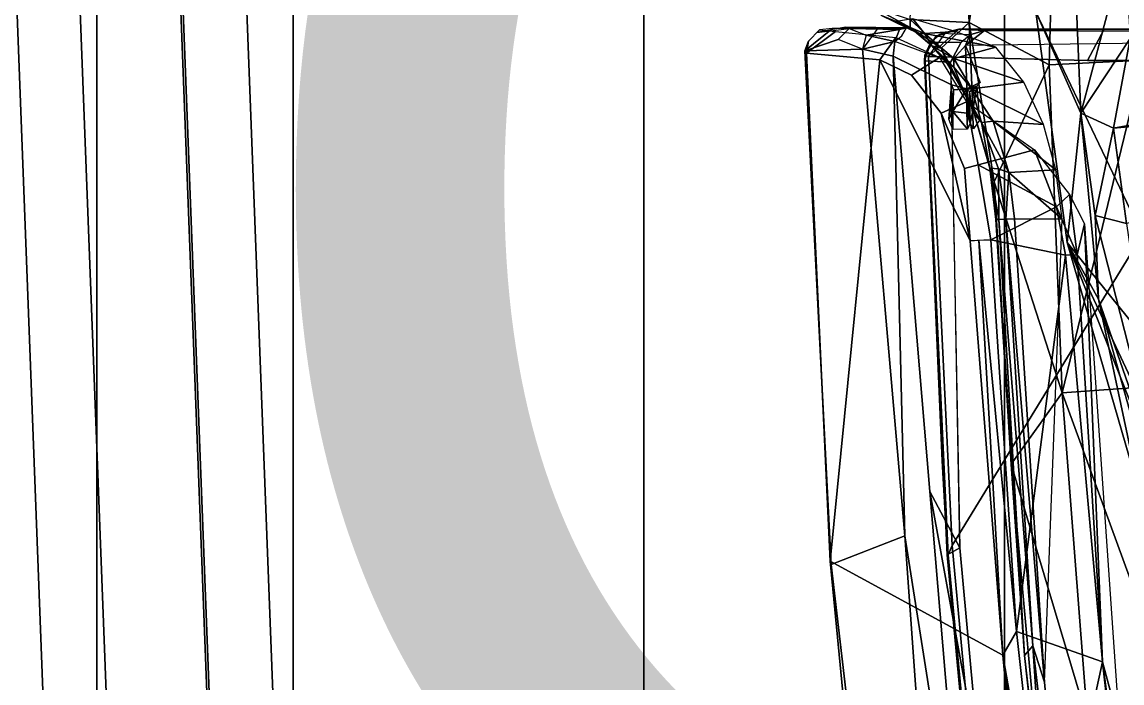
# Model space of a CAD drawing. Header units: inches. Extents: x -15.6 to 12, y -13.7 to 13.7.
# Drawn here: x -6.215 to -4.819, y -1.618 to -0.779 of the extents above; entities that cross this region are included whole.
import ezdxf

# ---------------------------------------------------------------- set-up
doc = ezdxf.new("R2010")
doc.units = ezdxf.units.IN
doc.header["$MEASUREMENT"] = 0
for name, color, linetype in [('SEAT-CHASSIS', 5, 'Continuous'), ('SEAT-FABRIC', 5, 'Continuous'), ('SEAT-FRAME', 5, 'Continuous'), ('SEAT-OTHER', 7, 'Continuous')]:
    doc.layers.add(name, color=color, linetype=linetype)
doc.styles.get("Standard").update_dxf_attribs({"font": 'arial.ttf'})

msp = doc.modelspace()

# ---------------------------------------------------------------- linework, layer by layer
at = {"layer": 'SEAT-CHASSIS'}
for points in [[(-5.1867, -0.7873, 13.7497), (-5.2219, -0.8158, 13.7688), (-5.1794, -0.8012, 13.8119), (-5.1656, -0.7871, 13.808)], [(-5.1867, -0.7873, 13.7497), (-5.2033, -0.789, 13.7135), (-5.2172, -0.8035, 13.7143), (-5.2219, -0.8158, 13.7688)], [(-5.1829, -0.791, 13.663), (-5.2196, -0.8186, 13.6607), (-5.2172, -0.8035, 13.7143), (-5.2033, -0.789, 13.7135)], [(-5.1829, -0.791, 13.663), (-5.1064, -0.7986, 13.4737), (-5.1266, -0.8271, 13.4573), (-5.2196, -0.8186, 13.6607)], [(-5.2065, -0.7924, 13.7612), (-5.2065, -0.7924, 13.7612), (-5.1656, -0.7871, 13.808), (-5.1702, -0.7855, 13.7858)], [(-5.1794, -0.8012, 13.8119), (-5.1656, -0.7871, 13.808), (-5.1292, -0.7868, 13.8235), (-5.1484, -0.8134, 13.8493)], [(-5.1656, -0.7871, 13.808), (-5.1656, -0.7871, 13.808), (-5.0928, -0.7864, 13.839), (-5.1702, -0.7855, 13.7858)], [(-5.1656, -0.7871, 13.808), (-5.1656, -0.7871, 13.808), (-5.1016, -0.7884, 13.8478), (-5.0928, -0.7864, 13.839)], [(-5.1656, -0.7871, 13.808), (-5.1656, -0.7871, 13.808), (-5.1437, -0.7957, 13.8394), (-5.1016, -0.7884, 13.8478)], [(-5.1016, -0.7884, 13.8478), (-5.1016, -0.7884, 13.8478), (-5.1437, -0.7957, 13.8394), (-5.1077, -0.8039, 13.8632)], [(-5.2219, -0.8158, 13.7688), (-5.1484, -0.8134, 13.8493), (-5.1794, -0.8012, 13.8119), (-5.2219, -0.8158, 13.7688)], [(-5.2196, -0.8186, 13.6607), (-5.2219, -0.8158, 13.7688), (-5.2172, -0.8035, 13.7143), (-5.2196, -0.8186, 13.6607)], [(-5.1484, -0.8134, 13.8493), (-5.1484, -0.8134, 13.8493), (-5.1077, -0.8039, 13.8632), (-5.1437, -0.7957, 13.8394)], [(-5.1096, -0.8225, 13.8679), (-5.1096, -0.8225, 13.8679), (-5.1077, -0.8039, 13.8632), (-5.1484, -0.8134, 13.8493)], [(-5.0508, -0.8241, 13.373), (-5.0862, -0.8466, 13.3773), (-5.1266, -0.8271, 13.4573), (-5.1064, -0.7986, 13.4737)], [(-5.0368, -0.8299, 13.7818), (-5.1077, -0.8039, 13.8632), (-5.1096, -0.8225, 13.8679), (-5.0356, -0.859, 13.7814)], [(-5.016, -0.8639, 13.7699), (-5.0356, -0.859, 13.7814), (-5.0368, -0.8299, 13.7818), (-5.0179, -0.809, 13.77)], [(-4.9993, -0.8559, 13.7713), (-4.9993, -0.8559, 13.7713), (-5.016, -0.8639, 13.7699), (-5.0179, -0.809, 13.77)], [(-5.2219, -0.8158, 13.7688), (-5.1882, -1.4679, 13.7849), (-5.0948, -1.4314, 13.8695), (-5.1484, -0.8134, 13.8493)], [(-5.2196, -0.8186, 13.6607), (-5.1896, -1.4635, 13.6659), (-5.1882, -1.4679, 13.7849), (-5.2219, -0.8158, 13.7688)], [(-5.1896, -1.4635, 13.6659), (-5.1896, -1.4635, 13.6659), (-5.2196, -0.8186, 13.6607), (-5.1266, -0.8271, 13.4573)], [(-5.1096, -0.8225, 13.8679), (-5.1096, -0.8225, 13.8679), (-5.1484, -0.8134, 13.8493), (-5.0948, -1.4314, 13.8695)], [(-5.1096, -0.8225, 13.8679), (-5.0631, -1.3751, 13.8763), (-5.0251, -1.4464, 13.8357), (-5.0356, -0.859, 13.7814)], [(-5.1096, -0.8225, 13.8679), (-5.1096, -0.8225, 13.8679), (-5.0948, -1.4314, 13.8695), (-5.0165, -1.9277, 13.8848)], [(-5.0118, -1.0567, 13.2465), (-4.9706, -1.5829, 13.238), (-5.1896, -1.4635, 13.6659), (-5.1266, -0.8271, 13.4573)], [(-5.0862, -0.8466, 13.3773), (-5.0486, -0.8949, 13.3069), (-5.0118, -1.0567, 13.2465), (-5.1266, -0.8271, 13.4573)], [(-5.0508, -0.8241, 13.373), (-5.0167, -0.8804, 13.2966), (-5.0486, -0.8949, 13.3069), (-5.0862, -0.8466, 13.3773)], [(-5.039, -0.9024, 13.7922), (-5.039, -0.9024, 13.7922), (-5.0356, -0.859, 13.7814), (-5.0331, -0.8653, 13.7803)], [(-5.0331, -0.8653, 13.7803), (-5.0331, -0.8653, 13.7803), (-5.0337, -0.8928, 13.7859), (-5.039, -0.9024, 13.7922)], [(-5.0331, -0.8653, 13.7803), (-5.0331, -0.8653, 13.7803), (-5.0356, -0.859, 13.7814), (-5.016, -0.8639, 13.7699)], [(-5.0337, -0.8928, 13.7859), (-5.0337, -0.8928, 13.7859), (-5.016, -0.8639, 13.7699), (-5.0162, -0.8949, 13.7784)], [(-5.016, -0.8639, 13.7699), (-5.016, -0.8639, 13.7699), (-5.0337, -0.8928, 13.7859), (-5.0331, -0.8653, 13.7803)], [(-5.0118, -0.9075, 13.7801), (-5.0118, -0.9075, 13.7801), (-5.0162, -0.8949, 13.7784), (-5.016, -0.8639, 13.7699)], [(-4.9993, -0.8559, 13.7713), (-4.9993, -0.8559, 13.7713), (-5.0036, -0.8607, 13.7709), (-5.016, -0.8639, 13.7699)], [(-5.0127, -0.8678, 13.7707), (-5.0127, -0.8678, 13.7707), (-5.016, -0.8639, 13.7699), (-5.0036, -0.8607, 13.7709)], [(-5.016, -0.8639, 13.7699), (-5.016, -0.8639, 13.7699), (-5.0127, -0.8678, 13.7707), (-5.0118, -0.9075, 13.7801)], [(-5.0127, -0.8678, 13.7707), (-5.0127, -0.8678, 13.7707), (-5.0036, -0.8607, 13.7709), (-5.009, -0.894, 13.7779)], [(-5.009, -0.894, 13.7779), (-5.009, -0.894, 13.7779), (-5.0036, -0.8607, 13.7709), (-5, -0.9036, 13.7854)], [(-5.0127, -0.8678, 13.7707), (-5.0127, -0.8678, 13.7707), (-5.009, -0.894, 13.7779), (-5.0118, -0.9075, 13.7801)], [(-5.0016, -0.9602, 13.2467), (-5.0189, -0.9649, 13.2566), (-5.0486, -0.8949, 13.3069), (-5.0167, -0.8804, 13.2966)], [(-5.0337, -0.9157, 13.7884), (-5.0337, -0.9157, 13.7884), (-5.039, -0.9024, 13.7922), (-5.0337, -0.8928, 13.7859)], [(-5.0153, -0.9151, 13.7811), (-5.0153, -0.9151, 13.7811), (-5.0333, -0.9156, 13.7882), (-5.0337, -0.8928, 13.7859)], [(-5.0162, -0.8949, 13.7784), (-5.0162, -0.8949, 13.7784), (-5.0153, -0.9151, 13.7811), (-5.0337, -0.8928, 13.7859)], [(-5.0016, -0.9602, 13.2467), (-5.0016, -0.9602, 13.2467), (-5.0167, -0.8804, 13.2966), (-4.9302, -0.9412, 13.2489)], [(-5.0189, -0.9649, 13.2566), (-5.0189, -0.9649, 13.2566), (-5.0118, -1.0567, 13.2465), (-5.0486, -0.8949, 13.3069)], [(-5.0153, -0.9151, 13.7811), (-5.0153, -0.9151, 13.7811), (-5.0162, -0.8949, 13.7784), (-5.0118, -0.9075, 13.7801)], [(-5.0076, -0.9148, 13.7812), (-5.0076, -0.9148, 13.7812), (-5.0118, -0.9075, 13.7801), (-5.009, -0.894, 13.7779)], [(-5, -0.9036, 13.7854), (-5, -0.9036, 13.7854), (-5.0076, -0.9148, 13.7812), (-5.009, -0.894, 13.7779)], [(-5.0016, -0.9602, 13.2467), (-5.0016, -0.9602, 13.2467), (-4.9302, -0.9412, 13.2489), (-4.9023, -1.0138, 13.2154)], [(-4.9023, -1.0138, 13.2154), (-4.9023, -1.0138, 13.2154), (-4.9302, -0.9412, 13.2489), (-4.8857, -0.998, 13.2111)], [(-5.0016, -0.9602, 13.2467), (-4.9857, -1.0555, 13.2267), (-5.0118, -1.0567, 13.2465), (-5.0189, -0.9649, 13.2566)], [(-5.0016, -0.9602, 13.2467), (-5.0016, -0.9602, 13.2467), (-4.9023, -1.0138, 13.2154), (-4.9857, -1.0555, 13.2267)], [(-4.8761, -1.0746, 13.199), (-4.8761, -1.0746, 13.199), (-4.9023, -1.0138, 13.2154), (-4.8857, -0.998, 13.2111)], [(-4.8857, -0.998, 13.2111), (-4.8857, -0.998, 13.2111), (-4.8669, -1.0351, 13.1866), (-4.8761, -1.0746, 13.199)], [(-4.891, -1.0751, 13.2058), (-4.891, -1.0751, 13.2058), (-4.9857, -1.0555, 13.2267), (-4.9023, -1.0138, 13.2154)], [(-4.8761, -1.0746, 13.199), (-4.8761, -1.0746, 13.199), (-4.891, -1.0751, 13.2058), (-4.9023, -1.0138, 13.2154)], [(-4.8669, -1.0351, 13.1866), (-4.8669, -1.0351, 13.1866), (-4.8441, -1.5913, 13.2024), (-4.8761, -1.0746, 13.199)], [(-4.8441, -1.5913, 13.2024), (-4.8441, -1.5913, 13.2024), (-4.8669, -1.0351, 13.1866), (-4.8226, -1.6701, 13.1883)], [(-5.0118, -1.0567, 13.2465), (-5.0118, -1.0567, 13.2465), (-5.0009, -1.0562, 13.2337), (-4.9706, -1.5829, 13.238)], [(-5.0009, -1.0562, 13.2337), (-5.0009, -1.0562, 13.2337), (-4.9857, -1.0555, 13.2267), (-4.9532, -1.553, 13.2274)], [(-4.9532, -1.553, 13.2274), (-4.9532, -1.553, 13.2274), (-4.9706, -1.5829, 13.238), (-5.0009, -1.0562, 13.2337)], [(-4.9857, -1.0555, 13.2267), (-4.9857, -1.0555, 13.2267), (-4.891, -1.0751, 13.2058), (-4.9532, -1.553, 13.2274)], [(-4.8761, -1.0746, 13.199), (-4.8761, -1.0746, 13.199), (-4.8441, -1.5913, 13.2024), (-4.891, -1.0751, 13.2058)], [(-4.9532, -1.553, 13.2274), (-4.9532, -1.553, 13.2274), (-4.891, -1.0751, 13.2058), (-4.8441, -1.5913, 13.2024)], [(-5.1512, -1.7877, 13.7923), (-5.0745, -1.7146, 13.8705), (-5.0948, -1.4314, 13.8695), (-5.1882, -1.4679, 13.7849)], [(-5.0948, -1.4314, 13.8695), (-5.0948, -1.4314, 13.8695), (-5.0543, -1.9978, 13.8715), (-4.9381, -2.424, 13.9001)], [(-5.1553, -1.8191, 13.6728), (-5.1512, -1.7877, 13.7923), (-5.1882, -1.4679, 13.7849), (-5.1896, -1.4635, 13.6659)], [(-4.9395, -1.9133, 13.2504), (-5.1553, -1.8191, 13.6728), (-5.1896, -1.4635, 13.6659), (-4.9706, -1.5829, 13.238)], [(-4.9135, -1.91, 13.2303), (-4.9135, -1.91, 13.2303), (-4.9706, -1.5829, 13.238), (-4.9532, -1.553, 13.2274)], [(-4.9135, -1.91, 13.2303), (-4.9135, -1.91, 13.2303), (-4.9532, -1.553, 13.2274), (-4.8441, -1.5913, 13.2024)], [(-4.897, -2.1275, 13.241), (-4.897, -2.1275, 13.241), (-4.9395, -1.9133, 13.2504), (-4.9706, -1.5829, 13.238)], [(-4.897, -2.1275, 13.241), (-4.897, -2.1275, 13.241), (-4.9706, -1.5829, 13.238), (-4.9135, -1.91, 13.2303)], [(-4.7727, -2.2262, 13.2147), (-4.7727, -2.2262, 13.2147), (-4.9135, -1.91, 13.2303), (-4.8441, -1.5913, 13.2024)], [(-4.7727, -2.2262, 13.2147), (-4.7727, -2.2262, 13.2147), (-4.8441, -1.5913, 13.2024), (-4.7784, -2.079, 13.2044)], [(-4.8441, -1.5913, 13.2024), (-4.8441, -1.5913, 13.2024), (-4.8226, -1.6701, 13.1883), (-4.7784, -2.079, 13.2044)]]:
    msp.add_3dface(points, dxfattribs=at)
at = {"layer": 'SEAT-CHASSIS', "invisible_edges": 9}
for points in [[(-5.1016, -0.7884, 13.8478), (-5.1016, -0.7884, 13.8478), (-5.1077, -0.8039, 13.8632), (-5.0986, -0.7966, 13.8565)], [(-5.0986, -0.7966, 13.8565), (-5.0986, -0.7966, 13.8565), (-5.0928, -0.7864, 13.839), (-5.1016, -0.7884, 13.8478)]]:
    msp.add_3dface(points, dxfattribs=at)
at = {"layer": 'SEAT-FABRIC'}
for points in [[(-4.9682, -7.359, 18.1991), (-4.4663, -7.8949, 18.3444), (-4.4663, 7.8949, 18.3444), (-4.9682, 7.359, 18.1991)], [(-4.9682, -7.359, 18.1991), (-4.9682, 7.359, 18.1991), (-5.4261, 6.6279, 18.0299), (-5.4261, -6.6279, 18.0299)], [(-5.8711, -5.2618, 17.8643), (-5.4261, -6.6279, 18.0299), (-5.4261, 6.6279, 18.0299), (-5.8711, 5.2618, 17.8643)], [(-5.8711, -5.2618, 17.8643), (-5.8711, 5.2618, 17.8643), (-6.1203, 4.4558, 17.7516), (-6.1203, -4.4558, 17.7516)], [(-6.3411, -3.4092, 17.6369), (-6.1203, -4.4558, 17.7516), (-6.1203, 4.4558, 17.7516), (-6.3411, 3.4092, 17.6369)]]:
    msp.add_3dface(points, dxfattribs=at)
at = {"layer": 'SEAT-FRAME'}
for points in [[(-4.7265, -0.915, 16.2503), (-4.7527, -0.5242, 16.2657), (-4.9633, 0.0686, 15.3097)], [(-4.9598, -0.1338, 15.2924), (-4.7265, -0.915, 16.2503), (-4.9633, 0.0686, 15.3097)], [(-5.0496, 0, 13.2872), (-5.0496, 0, 13.2872), (-5.0133, -0.7795, 13.2322), (-5.0881, -0.7758, 13.3745)], [(-5.0133, -0.7795, 13.2322), (-5.0133, -0.7795, 13.2322), (-5.0496, 0, 13.2872), (-4.8886, 0, 13.0058)], [(-5.0133, -0.7795, 13.2322), (-5.0133, -0.7795, 13.2322), (-4.8886, 0, 13.0058), (-4.9115, -0.8334, 13.0563)], [(-4.8886, 0, 13.0058), (-4.8886, 0, 13.0058), (-4.7928, -0.8276, 12.8663), (-4.9115, -0.8334, 13.0563)], [(-4.7101, 0, 12.7351), (-4.7101, 0, 12.7351), (-4.7928, -0.8276, 12.8663), (-4.8886, 0, 13.0058)], [(-6.3516, -1.996, 17.4546), (-5.9636, -1.996, 17.1126), (-6.0398, 0, 17.0417), (-6.4278, 0, 17.3838)], [(-6.3556, 0, 16.8779), (-6.2508, 0, 16.743), (-6.1746, -1.996, 16.8139), (-6.2794, -1.996, 16.9488)], [(-6.2508, 0, 16.743), (-6.1705, 0, 16.644), (-6.0943, -1.996, 16.7148), (-6.1746, -1.996, 16.8139)], [(-6.1705, 0, 16.644), (-6.043, 0, 16.6432), (-5.9668, -1.996, 16.7141), (-6.0943, -1.996, 16.7148)], [(-5.9668, -1.996, 16.7141), (-6.043, 0, 16.6432), (-5.959, 0, 16.8418), (-5.8828, -1.996, 16.9126)], [(-5.8828, -1.996, 16.9126), (-5.959, 0, 16.8418), (-6.0398, 0, 17.0417), (-5.9636, -1.996, 17.1126)], [(-4.9598, -0.1338, 15.2924), (-4.9286, -0.7661, 15.3111), (-4.6441, -1.3619, 16.2869)], [(-4.7265, -0.915, 16.2503), (-4.9598, -0.1338, 15.2924), (-4.6441, -1.3619, 16.2869)], [(-4.9286, -0.7661, 15.3111), (-4.8839, -0.5974, 15.0995), (-4.8714, -0.8947, 15.0874)], [(-4.8158, -0.6845, 14.9104), (-4.8714, -0.8947, 15.0874), (-4.8839, -0.5974, 15.0995)], [(-4.8087, -0.8, 14.9807), (-4.8714, -0.8947, 15.0874), (-4.8158, -0.6845, 14.9104)], [(-3.8753, -0.8269, 15.2591), (-4.83, -0.9138, 15.0503), (-3.8867, -0.7404, 15.2077)], [(-4.8087, -0.8, 14.9807), (-3.8867, -0.7404, 15.2077), (-4.83, -0.9138, 15.0503)], [(-5.0881, -0.7758, 13.3745), (-5.0881, -0.7758, 13.3745), (-5.0879, -0.7862, 13.3824), (-5.135, -0.7602, 13.4691)], [(-5.0879, -0.7862, 13.3824), (-5.0879, -0.7862, 13.3824), (-5.1243, -0.7706, 13.4587), (-5.135, -0.7602, 13.4691)], [(-4.8888, -1.0591, 15.2969), (-4.9286, -0.7661, 15.3111), (-4.8714, -0.8947, 15.0874)], [(-4.9286, -0.7661, 15.3111), (-4.8888, -1.0591, 15.2969), (-4.6441, -1.3619, 16.2869)], [(-5.1243, -0.7706, 13.4587), (-5.1243, -0.7706, 13.4587), (-5.0879, -0.7862, 13.3824), (-5.0775, -0.7936, 13.3863)], [(-5.0775, -0.7936, 13.3863), (-5.0775, -0.7936, 13.3863), (-5.106, -0.7785, 13.4571), (-5.1243, -0.7706, 13.4587)], [(-5.106, -0.7785, 13.4571), (-5.106, -0.7785, 13.4571), (-5.07, -0.7938, 13.3903), (-5.0847, -0.7748, 13.5039)], [(-5.0775, -0.7936, 13.3863), (-5.0775, -0.7936, 13.3863), (-5.07, -0.7938, 13.3903), (-5.106, -0.7785, 13.4571)], [(-5.0133, -0.7795, 13.2322), (-5.0133, -0.7795, 13.2322), (-5.0487, -0.8121, 13.2998), (-5.0881, -0.7758, 13.3745)], [(-5.0879, -0.7862, 13.3824), (-5.0879, -0.7862, 13.3824), (-5.0881, -0.7758, 13.3745), (-5.0487, -0.8121, 13.2998)], [(-5.0847, -0.7748, 13.5039), (-5.0847, -0.7748, 13.5039), (-5.07, -0.7938, 13.3903), (-5.0309, -0.7912, 13.3917)], [(-5.0133, -0.7795, 13.2322), (-5.0133, -0.7795, 13.2322), (-5.0085, -0.8891, 13.2315), (-5.0487, -0.8121, 13.2998)], [(-5.0133, -0.7795, 13.2322), (-5.0133, -0.7795, 13.2322), (-4.9115, -0.8334, 13.0563), (-4.9813, -0.9818, 13.1851)], [(-5.0133, -0.7795, 13.2322), (-5.0133, -0.7795, 13.2322), (-4.9813, -0.9818, 13.1851), (-5.0085, -0.8891, 13.2315)], [(-5.0605, -0.8094, 13.3414), (-5.0605, -0.8094, 13.3414), (-5.0775, -0.7936, 13.3863), (-5.0879, -0.7862, 13.3824)], [(-5.0487, -0.8121, 13.2998), (-5.0487, -0.8121, 13.2998), (-5.0605, -0.8094, 13.3414), (-5.0879, -0.7862, 13.3824)], [(-5.07, -0.7938, 13.3903), (-5.07, -0.7938, 13.3903), (-5.0775, -0.7936, 13.3863), (-5.0605, -0.8094, 13.3414)], [(-4.9793, -0.811, 13.337), (-4.9793, -0.811, 13.337), (-5.0304, -0.7912, 13.3918), (-5.07, -0.7938, 13.3903)], [(-5.0327, -0.8253, 13.3252), (-5.0327, -0.8253, 13.3252), (-4.9793, -0.811, 13.337), (-5.07, -0.7938, 13.3903)], [(-5.0605, -0.8094, 13.3414), (-5.0605, -0.8094, 13.3414), (-5.0327, -0.8253, 13.3252), (-5.07, -0.7938, 13.3903)], [(-5.0438, -0.7936, 13.8738), (-5.0555, -0.7973, 13.8705), (-5.0696, -0.8213, 13.8775), (-5.0647, -0.8228, 13.8846)], [(-5.0619, -0.8047, 13.8616), (-5.0696, -0.8213, 13.8775), (-5.0555, -0.7973, 13.8705), (-5.0481, -0.7936, 13.8605)], [(-4.8629, -0.828, 13.9677), (-4.8417, -0.7881, 13.9326), (-5.0262, -0.7882, 13.859), (-5.0647, -0.8228, 13.8846)], [(-5.0125, -0.7954, 13.7749), (-5.0481, -0.7936, 13.8605), (-5.0619, -0.8047, 13.8616), (-5.0231, -0.8048, 13.7729)], [(-5.0555, -0.7973, 13.8705), (-5.0555, -0.7973, 13.8705), (-5.0438, -0.7936, 13.8738), (-5.0262, -0.7882, 13.859)], [(-5.0262, -0.7882, 13.859), (-5.0262, -0.7882, 13.859), (-5.0481, -0.7936, 13.8605), (-5.0555, -0.7973, 13.8705)], [(-5.0262, -0.7882, 13.859), (-4.9939, -0.7898, 13.7814), (-5.0125, -0.7954, 13.7749), (-5.0481, -0.7936, 13.8605)], [(-5.0179, -0.809, 13.77), (-5.0368, -0.8299, 13.7818), (-5.0231, -0.8048, 13.7729), (-5.0125, -0.7954, 13.7749)], [(-4.2884, -0.7923, 13.8401), (-4.9939, -0.7898, 13.7814), (-5.0262, -0.7882, 13.859), (-4.8417, -0.7881, 13.9326)], [(-4.9939, -0.7898, 13.7814), (-5.0179, -0.809, 13.77), (-5.0125, -0.7954, 13.7749), (-4.9939, -0.7898, 13.7814)], [(-4.9939, -0.7898, 13.7814), (-4.2884, -0.7923, 13.8401), (-4.2869, -0.7994, 13.8308), (-5.0179, -0.809, 13.77)], [(-4.8629, -0.828, 13.9677), (-4.658, -0.8278, 14.0301), (-4.6533, -0.7881, 13.9898), (-4.8417, -0.7881, 13.9326)], [(-4.8417, -0.7881, 13.9326), (-4.6533, -0.7881, 13.9898), (-4.2884, -0.7923, 13.8401)], [(-5.0696, -0.8213, 13.8775), (-5.0696, -0.8213, 13.8775), (-5.0619, -0.8047, 13.8616), (-5.0699, -0.8282, 13.8619)], [(-5.0619, -0.8047, 13.8616), (-5.0231, -0.8048, 13.7729), (-5.0368, -0.8299, 13.7818), (-5.0699, -0.8282, 13.8619)], [(-5.0328, -0.8365, 13.3042), (-5.0328, -0.8365, 13.3042), (-5.0327, -0.8253, 13.3252), (-5.0605, -0.8094, 13.3414)], [(-5.0411, -0.8316, 13.2934), (-5.0411, -0.8316, 13.2934), (-5.0328, -0.8365, 13.3042), (-5.0605, -0.8094, 13.3414)], [(-5.0411, -0.8316, 13.2934), (-5.0411, -0.8316, 13.2934), (-5.0605, -0.8094, 13.3414), (-5.0487, -0.8121, 13.2998)], [(-4.83, -0.9138, 15.0503), (-4.8714, -0.8947, 15.0874), (-4.8087, -0.8, 14.9807)], [(-5.0398, -1.4555, 13.883), (-5.0696, -0.8213, 13.8775), (-5.0699, -0.8282, 13.8619), (-5.0409, -1.4557, 13.8746)], [(-5.0696, -0.8213, 13.8775), (-5.0398, -1.4555, 13.883), (-5.0348, -1.4435, 13.8916), (-5.0647, -0.8228, 13.8846)], [(-4.8629, -0.828, 13.9677), (-5.0647, -0.8228, 13.8846), (-5.0348, -1.4435, 13.8916), (-4.658, -0.8278, 14.0301)], [(-5.0487, -0.8121, 13.2998), (-5.0487, -0.8121, 13.2998), (-5.0085, -0.8891, 13.2315), (-5.0411, -0.8316, 13.2934)], [(-5.0327, -0.8253, 13.3252), (-5.0327, -0.8253, 13.3252), (-4.9438, -0.8553, 13.273), (-4.9793, -0.811, 13.337)], [(-5.0409, -1.4557, 13.8746), (-5.0699, -0.8282, 13.8619), (-5.048, -1.336, 13.8672), (-5.0409, -1.4557, 13.8746)], [(-5.0699, -0.8282, 13.8619), (-5.0368, -0.8299, 13.7818), (-5.0251, -1.4464, 13.8357), (-5.0409, -1.4557, 13.8746)], [(-5.0085, -0.8891, 13.2315), (-5.0085, -0.8891, 13.2315), (-5.0209, -0.8649, 13.2613), (-5.0411, -0.8316, 13.2934)], [(-5.0209, -0.8649, 13.2613), (-5.0209, -0.8649, 13.2613), (-5.0328, -0.8365, 13.3042), (-5.0411, -0.8316, 13.2934)], [(-5.005, -1.7613, 13.8979), (-4.5778, -1.548, 14.0382), (-4.658, -0.8278, 14.0301), (-5.0348, -1.4435, 13.8916)], [(-5.0328, -0.8365, 13.3042), (-5.0328, -0.8365, 13.3042), (-5.0099, -0.8638, 13.277), (-5.0327, -0.8253, 13.3252)], [(-5.0209, -0.8649, 13.2613), (-5.0209, -0.8649, 13.2613), (-5.0099, -0.8638, 13.277), (-5.0328, -0.8365, 13.3042)], [(-4.9438, -0.8553, 13.273), (-4.9438, -0.8553, 13.273), (-5.0327, -0.8253, 13.3252), (-5.0099, -0.8638, 13.277)], [(-4.9813, -0.9818, 13.1851), (-4.9813, -0.9818, 13.1851), (-4.9115, -0.8334, 13.0563), (-4.8951, -1.2499, 13.0576)], [(-4.7928, -0.8276, 12.8663), (-4.7928, -0.8276, 12.8663), (-4.8951, -1.2499, 13.0576), (-4.9115, -0.8334, 13.0563)], [(-4.7928, -0.8276, 12.8663), (-4.7928, -0.8276, 12.8663), (-4.7776, -1.2412, 12.8675), (-4.8951, -1.2499, 13.0576)], [(-4.83, -0.9138, 15.0503), (-3.8753, -0.8269, 15.2591), (-4.8135, -1.035, 15.0904)], [(-5.0099, -0.8638, 13.277), (-5.0099, -0.8638, 13.277), (-5.0209, -0.8649, 13.2613), (-4.9977, -0.9066, 13.2415)], [(-5.0085, -0.8891, 13.2315), (-5.0085, -0.8891, 13.2315), (-4.9977, -0.9066, 13.2415), (-5.0209, -0.8649, 13.2613)], [(-4.9187, -0.9092, 13.2303), (-4.9187, -0.9092, 13.2303), (-4.9438, -0.8553, 13.273), (-5.0099, -0.8638, 13.277)], [(-4.9187, -0.9092, 13.2303), (-4.9187, -0.9092, 13.2303), (-5.0099, -0.8638, 13.277), (-4.9827, -0.905, 13.2461)], [(-4.9827, -0.905, 13.2461), (-4.9827, -0.905, 13.2461), (-5.0099, -0.8638, 13.277), (-4.9977, -0.9066, 13.2415)], [(-4.9977, -0.9066, 13.2415), (-4.9977, -0.9066, 13.2415), (-5.0085, -0.8891, 13.2315), (-4.9871, -0.9647, 13.2061)], [(-4.9871, -0.9647, 13.2061), (-4.9871, -0.9647, 13.2061), (-5.0085, -0.8891, 13.2315), (-4.9813, -0.9818, 13.1851)], [(-4.9627, -0.9703, 13.2177), (-4.9627, -0.9703, 13.2177), (-4.9827, -0.905, 13.2461), (-4.9977, -0.9066, 13.2415)], [(-4.9759, -0.9656, 13.2182), (-4.9759, -0.9656, 13.2182), (-4.9977, -0.9066, 13.2415), (-4.9871, -0.9647, 13.2061)], [(-4.9627, -0.9703, 13.2177), (-4.9627, -0.9703, 13.2177), (-4.9977, -0.9066, 13.2415), (-4.9759, -0.9656, 13.2182)], [(-4.903, -0.9665, 13.2059), (-4.903, -0.9665, 13.2059), (-4.9827, -0.905, 13.2461), (-4.9627, -0.9703, 13.2177)], [(-4.903, -0.9665, 13.2059), (-4.903, -0.9665, 13.2059), (-4.9187, -0.9092, 13.2303), (-4.9827, -0.905, 13.2461)], [(-4.8489, -1.1308, 15.1468), (-4.8888, -1.0591, 15.2969), (-4.8714, -0.8947, 15.0874)], [(-4.8714, -0.8947, 15.0874), (-4.8531, -1.0246, 15.1038), (-4.8489, -1.1308, 15.1468)], [(-4.83, -0.9138, 15.0503), (-4.8531, -1.0246, 15.1038), (-4.8714, -0.8947, 15.0874)], [(-4.8135, -1.035, 15.0904), (-4.8531, -1.0246, 15.1038), (-4.83, -0.9138, 15.0503)], [(-4.9759, -0.9656, 13.2182), (-4.9759, -0.9656, 13.2182), (-4.9871, -0.9647, 13.2061), (-4.9755, -1.0298, 13.2022)], [(-4.9794, -1.0299, 13.1918), (-4.9794, -1.0299, 13.1918), (-4.9755, -1.0298, 13.2022), (-4.9871, -0.9647, 13.2061)], [(-4.9813, -0.9818, 13.1851), (-4.9813, -0.9818, 13.1851), (-4.9794, -1.0299, 13.1918), (-4.9871, -0.9647, 13.2061)], [(-4.9666, -1.0295, 13.2089), (-4.9666, -1.0295, 13.2089), (-4.9627, -0.9703, 13.2177), (-4.9759, -0.9656, 13.2182)], [(-4.9755, -1.0298, 13.2022), (-4.9755, -1.0298, 13.2022), (-4.9666, -1.0295, 13.2089), (-4.9759, -0.9656, 13.2182)], [(-4.9627, -0.9703, 13.2177), (-4.9627, -0.9703, 13.2177), (-4.9666, -1.0295, 13.2089), (-4.9555, -1.029, 13.2097)], [(-4.9627, -0.9703, 13.2177), (-4.9627, -0.9703, 13.2177), (-4.8952, -1.0294, 13.1963), (-4.903, -0.9665, 13.2059)], [(-4.9555, -1.029, 13.2097), (-4.9555, -1.029, 13.2097), (-4.8952, -1.0294, 13.1963), (-4.9627, -0.9703, 13.2177)], [(-4.8951, -1.2499, 13.0576), (-4.8951, -1.2499, 13.0576), (-4.96, -1.3404, 13.181), (-4.9813, -0.9818, 13.1851)], [(-4.9794, -1.0299, 13.1918), (-4.9794, -1.0299, 13.1918), (-4.9813, -0.9818, 13.1851), (-4.96, -1.3404, 13.181)], [(-4.9429, -1.5831, 13.1976), (-4.9429, -1.5831, 13.1976), (-4.9755, -1.0298, 13.2022), (-4.9794, -1.0299, 13.1918)], [(-4.9794, -1.0299, 13.1918), (-4.9794, -1.0299, 13.1918), (-4.96, -1.3404, 13.181), (-4.9429, -1.5831, 13.1976)], [(-4.9322, -1.5709, 13.2095), (-4.9322, -1.5709, 13.2095), (-4.9666, -1.0295, 13.2089), (-4.9755, -1.0298, 13.2022)], [(-4.9322, -1.5709, 13.2095), (-4.9322, -1.5709, 13.2095), (-4.9755, -1.0298, 13.2022), (-4.9429, -1.5831, 13.1976)], [(-4.9666, -1.0295, 13.2089), (-4.9666, -1.0295, 13.2089), (-4.9175, -1.6172, 13.2104), (-4.9555, -1.029, 13.2097)], [(-4.9322, -1.5709, 13.2095), (-4.9322, -1.5709, 13.2095), (-4.9175, -1.6172, 13.2104), (-4.9666, -1.0295, 13.2089)], [(-4.9555, -1.029, 13.2097), (-4.9555, -1.029, 13.2097), (-4.9175, -1.6172, 13.2104), (-4.8952, -1.0294, 13.1963)], [(-4.763, -1.3781, 15.1195), (-4.8489, -1.1308, 15.1468), (-4.8531, -1.0246, 15.1038)], [(-4.8531, -1.0246, 15.1038), (-4.8135, -1.035, 15.0904), (-4.763, -1.3781, 15.1195)], [(-4.8888, -1.0591, 15.2969), (-4.7966, -1.3778, 15.2948), (-4.4121, -2.2643, 16.3132)], [(-4.5545, -1.7735, 16.2959), (-4.8888, -1.0591, 15.2969), (-4.4121, -2.2643, 16.3132)], [(-4.7966, -1.3778, 15.2948), (-4.8888, -1.0591, 15.2969), (-4.8489, -1.1308, 15.1468)], [(-4.8888, -1.0591, 15.2969), (-4.5545, -1.7735, 16.2959), (-4.6441, -1.3619, 16.2869)], [(-4.8489, -1.1308, 15.1468), (-4.763, -1.3781, 15.1195), (-4.78, -1.3774, 15.1602)], [(-4.78, -1.3774, 15.1602), (-4.7966, -1.3778, 15.2948), (-4.8489, -1.1308, 15.1468)], [(-4.8951, -1.2499, 13.0576), (-4.8951, -1.2499, 13.0576), (-4.7776, -1.2412, 12.8675), (-4.7473, -1.654, 12.869)], [(-4.8631, -1.6655, 13.0596), (-4.8631, -1.6655, 13.0596), (-4.96, -1.3404, 13.181), (-4.8951, -1.2499, 13.0576)], [(-4.7473, -1.654, 12.869), (-4.7473, -1.654, 12.869), (-4.8631, -1.6655, 13.0596), (-4.8951, -1.2499, 13.0576)], [(-4.96, -1.3404, 13.181), (-4.96, -1.3404, 13.181), (-4.9181, -1.8016, 13.1836), (-4.9429, -1.5831, 13.1976)], [(-4.8631, -1.6655, 13.0596), (-4.8631, -1.6655, 13.0596), (-4.9181, -1.8016, 13.1836), (-4.96, -1.3404, 13.181)], [(-5.0631, -1.3751, 13.8763), (-5.0165, -1.9277, 13.8848), (-4.9501, -2.0987, 13.8507), (-4.9998, -1.7233, 13.8398)], [(-4.9998, -1.7233, 13.8398), (-5.0251, -1.4464, 13.8357), (-5.0631, -1.3751, 13.8763), (-4.9998, -1.7233, 13.8398)], [(-5.0251, -1.4464, 13.8357), (-4.9998, -1.7233, 13.8398), (-5.0154, -1.7317, 13.8777), (-5.0409, -1.4557, 13.8746)], [(-5.0348, -1.4435, 13.8916), (-5.0398, -1.4555, 13.883), (-5.0101, -1.7682, 13.8897), (-5.005, -1.7613, 13.8979)], [(-5.0154, -1.7317, 13.8777), (-5.0101, -1.7682, 13.8897), (-5.0398, -1.4555, 13.883), (-5.0409, -1.4557, 13.8746)], [(-5.005, -1.7613, 13.8979), (-4.9554, -2.1109, 13.9089), (-4.4823, -2.2622, 14.0427), (-4.5778, -1.548, 14.0382)], [(-4.9322, -1.5709, 13.2095), (-4.9322, -1.5709, 13.2095), (-4.9429, -1.5831, 13.1976), (-4.9147, -1.842, 13.201)], [(-4.9147, -1.842, 13.201), (-4.9147, -1.842, 13.201), (-4.8816, -2.0107, 13.2137), (-4.9322, -1.5709, 13.2095)], [(-4.8816, -2.0107, 13.2137), (-4.8816, -2.0107, 13.2137), (-4.9175, -1.6172, 13.2104), (-4.9322, -1.5709, 13.2095)], [(-4.9147, -1.842, 13.201), (-4.9147, -1.842, 13.201), (-4.9429, -1.5831, 13.1976), (-4.9181, -1.8016, 13.1836)], [(-4.8816, -2.0107, 13.2137), (-4.8816, -2.0107, 13.2137), (-4.8333, -2.2344, 13.2187), (-4.9175, -1.6172, 13.2104)]]:
    msp.add_3dface(points, dxfattribs=at)

# ---------------------------------------------------------------- texts
at = {"layer": 'SEAT-OTHER'}
msp.add_attdef('OTHER', (-6, -2), '', height=2, dxfattribs=at)

doc.saveas('drawing.dxf')
